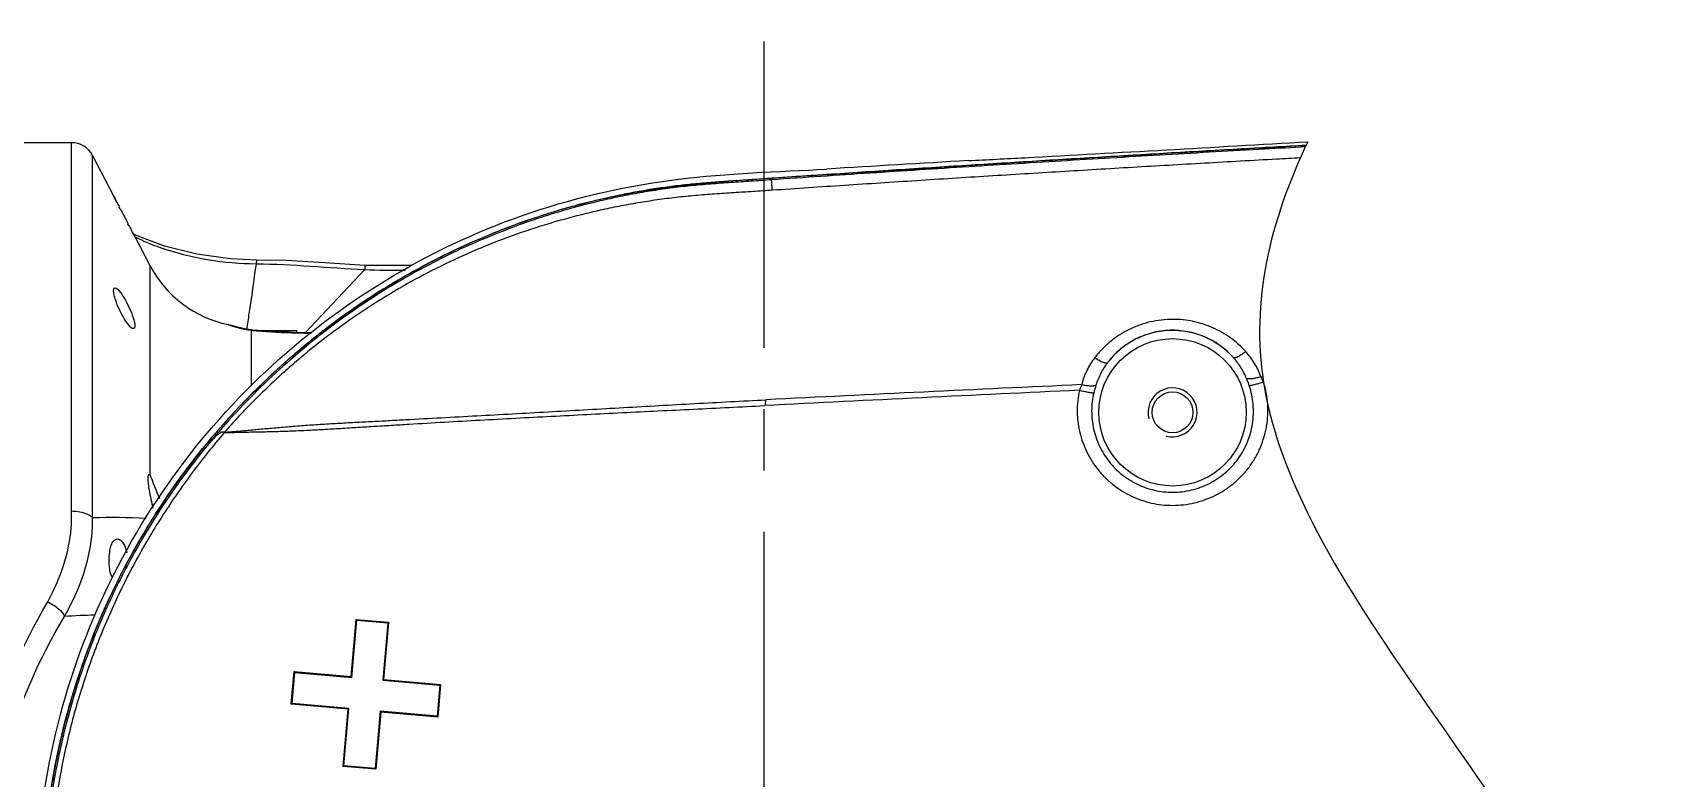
# Model space of a CAD drawing. Header units: millimetres. Extents: x 5828 to 6704, y 123 to 421.
# Drawn here: x 6364.93 to 6374.97, y 366.74 to 371.3 of the extents above; entities that cross this region are included whole.
import ezdxf

# ---------------------------------------------------------------- set-up
doc = ezdxf.new("R2010")
doc.units = ezdxf.units.MM
doc.linetypes.add('CENTER', pattern=[0.6, 0.375, -0.075, 0.075, -0.075])
doc.layers.add('中心线', color=7, linetype='Continuous')
doc.layers.add('外形图', color=7, linetype='Continuous')

msp = doc.modelspace()

# ---------------------------------------------------------------- linework, layer by layer
at = {"layer": '中心线', "linetype": 'CENTER', "ltscale": 5}
msp.add_line((6369.4033, 360.3738), (6369.4033, 371.3019), dxfattribs=at)
at = {"layer": '外形图', "linetype": 'ByBlock'}
for p, q in [((6365.1656, 370.6296), (6364.8172, 370.6296)), ((6365.1656, 368.376), (6365.1656, 370.6296)), ((6365.2939, 368.3359), (6365.2939, 370.5518)), ((6365.2939, 370.5518), (6365.4229, 370.3046)), ((6365.4229, 370.3045), (6365.4251, 370.3001)), ((6365.4303, 370.2899), (6365.425, 370.3003)), ((6365.4251, 370.3001), (6365.4302, 370.2902)), ((6365.4302, 370.2902), (6365.437, 370.2768)), ((6365.4369, 370.2769), (6365.4303, 370.2899)), ((6365.444, 370.2631), (6365.4369, 370.2769)), ((6365.4636, 370.2248), (6365.458, 370.2358)), ((6365.5165, 370.1237), (6365.5109, 370.1341)), ((6365.5384, 370.0824), (6365.5313, 370.0957)), ((6365.5457, 370.0688), (6365.5384, 370.0824)), ((6365.5384, 370.0823), (6365.5455, 370.0691)), ((6365.5669, 370.06), (6365.544, 370.0719)), ((6365.5455, 370.0691), (6365.551, 370.0587)), ((6365.5509, 370.059), (6365.5457, 370.0688)), ((6365.5526, 370.0558), (6365.5509, 370.059)), ((6365.551, 370.0587), (6365.5525, 370.056)), ((6365.5525, 370.056), (6365.5533, 370.0546)), ((6365.5533, 370.0546), (6365.5526, 370.0558)), ((6365.5533, 370.0546), (6365.6451, 369.8786)), ((6365.6451, 369.8786), (6365.6451, 368.6018)), ((6366.5947, 369.4661), (6366.9597, 369.8539)), ((6366.9605, 369.8782), (6366.9597, 369.8539)), ((6367.2478, 369.8776), (6366.9605, 369.8782)), ((6366.1245, 369.5168), (6366.138, 369.513)), ((6366.1291, 369.5151), (6366.1245, 369.5168)), ((6366.1475, 369.5098), (6366.138, 369.513)), ((6366.138, 369.513), (6366.1388, 369.5127)), ((6366.1388, 369.5127), (6366.1533, 369.506)), ((6366.1806, 369.4998), (6366.1465, 369.5101)), ((6366.235, 369.4877), (6366.1806, 369.4998)), ((6366.2757, 369.4822), (6366.235, 369.4877)), ((6366.2657, 369.4821), (6366.2755, 369.4822)), ((6366.2657, 369.4821), (6366.2657, 369.141)), ((6366.3489, 369.4758), (6366.2755, 369.4822)), ((6366.2755, 369.4822), (6366.2757, 369.4822)), ((6366.2983, 369.479), (6366.2932, 369.4794)), ((6366.3059, 369.4796), (6366.5433, 369.4796)), ((6366.5433, 369.4671), (6366.5433, 369.4796)), ((6366.6335, 369.4667), (6366.5911, 369.466)), ((6366.8762, 367.3629), (6366.9068, 367.7129)), ((6366.8802, 367.3581), (6366.9108, 367.7081)), ((6366.9068, 367.7129), (6366.9108, 367.7081)), ((6366.9068, 367.7129), (6367.1061, 367.6954)), ((6366.9108, 367.7081), (6367.1013, 367.6915)), ((6367.1013, 367.6915), (6367.0707, 367.3415)), ((6367.1061, 367.6954), (6367.0754, 367.3454)), ((6367.1061, 367.6954), (6367.1013, 367.6915)), ((6366.51, 367.1934), (6366.5275, 367.3934)), ((6366.5148, 367.1974), (6366.5315, 367.3886)), ((6366.5275, 367.3934), (6366.5315, 367.3886)), ((6366.5275, 367.3934), (6366.8762, 367.3629)), ((6366.5315, 367.3886), (6366.8802, 367.3581)), ((6366.8762, 367.3629), (6366.8802, 367.3581)), ((6367.0754, 367.3454), (6367.0707, 367.3415)), ((6367.0707, 367.3415), (6367.4194, 367.311)), ((6367.0754, 367.3454), (6367.4241, 367.3149)), ((6367.4194, 367.311), (6367.4026, 367.1197)), ((6367.4241, 367.3149), (6367.4066, 367.1149)), ((6367.4241, 367.3149), (6367.4194, 367.311)), ((6366.51, 367.1934), (6366.5148, 367.1974)), ((6366.8587, 367.1629), (6366.51, 367.1934)), ((6366.8634, 367.1669), (6366.5148, 367.1974)), ((6366.8281, 366.8129), (6366.8587, 367.1629)), ((6366.8328, 366.8169), (6366.8634, 367.1669)), ((6366.8587, 367.1629), (6366.8634, 367.1669)), ((6367.0539, 367.1502), (6367.0233, 366.8002)), ((6367.0579, 367.1454), (6367.0273, 366.7954)), ((6367.0579, 367.1454), (6367.0539, 367.1502)), ((6367.4026, 367.1197), (6367.0539, 367.1502)), ((6367.4066, 367.1149), (6367.0579, 367.1454)), ((6367.4066, 367.1149), (6367.4026, 367.1197)), ((6366.8281, 366.8129), (6366.8328, 366.8169)), ((6367.0273, 366.7954), (6366.8281, 366.8129)), ((6367.0233, 366.8002), (6366.8328, 366.8169)), ((6367.0273, 366.7954), (6367.0233, 366.8002))]:
    msp.add_line(p, q, dxfattribs=at)
for points in [[(6366.2965, 369.9117), (6366.1381, 369.9186), (6365.9322, 369.9466), (6365.7352, 369.9963), (6365.5669, 370.06)], [(6366.9605, 369.8782), (6366.7156, 369.8945), (6366.4797, 369.9078), (6366.2965, 369.9117)], [(6366.2659, 369.4836), (6366.2334, 369.488), (6366.208, 369.4937)], [(6366.5911, 369.466), (6366.4649, 369.4689), (6366.3489, 369.4758)], [(6366.6336, 369.4667), (6366.5884, 369.466), (6366.543, 369.4671)]]:
    msp.add_lwpolyline(points, dxfattribs=at)
for radius in [0.4509, 0.125]:
    msp.add_circle((6371.9033, 368.9796), radius, dxfattribs=at)
for centre, radius, start, end in [((6365.1656, 370.4849), 0.1447, 27.55281, 90), ((6366.505, 453.5049), 83.0886, 272.862531, 273.100567), ((6346.6897, 817.8052), 447.9274, 273.111022, 273.332942), ((6376.2145, 375.7717), 12.0974, 207.08743, 207.23262), ((6375.8899, 375.6045), 11.7323, 207.29258, 207.54165), ((6375.622, 375.4649), 11.4302, 207.54202, 207.79914), ((6375.3794, 375.337), 11.156, 207.86014, 208.02281), ((6366.2657, 370.2024), 0.7, 207.55281, 258.3631), ((6366.3504, 370.1182), 0.6424, 249.84915, 251.51534), ((6366.3421, 370.0929), 0.6158, 251.50279, 255.09808), ((6366.3326, 370.0543), 0.576, 255.02146, 263.3345), ((6366.607, 372.8341), 3.3693, 264.18561, 264.33739), ((6366.6091, 372.8544), 3.3897, 264.33747, 264.65355), ((6366.6041, 372.7913), 3.3264, 264.72517, 268.94514), ((6366.3002, 369.1533), 0.3262, 88.42894, 89.99847), ((6366.6033, 372.7713), 3.3064, 268.95233, 270.49955), ((6371.9033, 368.9796), 0.5009, 41.95587, 142.5189), ((6389.0207, -19.6638), 389.2143, 92.602592, 92.887369), ((6371.9033, 368.9796), 0.15, 255, 195), ((6389.1198, -15.9841), 385.5092, 92.644432, 92.930981), ((6373.0038, 368.2948), 3.6688, 168.0188, 168.58843), ((6365.3862, 363.7125), 4.0267, 91.08708, 93.76047)]:
    msp.add_arc(centre, radius, start, end, dxfattribs=at)
for points, knots in [([(6373.6771, 361.295), (6373.1533, 361.3221), (6372.1058, 361.3796), (6370.7968, 361.4565), (6369.7503, 361.5299), (6368.9645, 361.5686), (6368.1857, 361.7052), (6367.2052, 362.0858), (6366.1269, 362.8751), (6365.25, 364.2147), (6364.8947, 365.7768), (6365.1085, 367.3645), (6365.8629, 368.7788), (6367.0631, 369.8364), (6368.3132, 370.3233), (6369.3596, 370.4099), (6370.1447, 370.4556), (6370.9299, 370.5095), (6371.7885, 370.5606), (6372.3855, 370.5946), (6372.7207, 370.613)], [0.28146252, 0.28146252, 0.28146252, 0.28146252, 0.31273614, 0.34400979, 0.35964567, 0.37528804, 0.39090882, 0.40654015, 0.43767886, 0.46883558, 0.50000932, 0.531187, 0.56236151, 0.59353222, 0.62470786, 0.64034231, 0.65599699, 0.67162568, 0.68726241, 0.70727908, 0.70727908, 0.70727908, 0.70727908]), ([(6372.7207, 370.6131), (6372.5896, 370.6059), (6372.3158, 370.5906), (6371.8993, 370.5667), (6371.4713, 370.5413), (6371.1146, 370.5196), (6370.8293, 370.5019), (6370.6154, 370.4884), (6370.4014, 370.4747), (6370.1875, 370.4609), (6369.9736, 370.4468), (6369.7953, 370.4349), (6369.6527, 370.4254), (6369.5458, 370.4181), (6369.4567, 370.412), (6369.3854, 370.4071), (6369.3319, 370.4034), (6369.2784, 370.3998), (6369.2249, 370.3962), (6369.1715, 370.3926), (6369.1002, 370.3875), (6369.0111, 370.3804), (6368.9222, 370.3717), (6368.8513, 370.3633), (6368.7804, 370.354), (6368.6921, 370.3406), (6368.5865, 370.322), (6368.4464, 370.2939), (6368.2725, 370.2524), (6368.0666, 370.1925), (6367.8638, 370.1227), (6367.6647, 370.0432), (6367.4696, 369.9541), (6367.2791, 369.8556), (6367.0936, 369.748), (6366.9135, 369.6315), (6366.7393, 369.5064), (6366.5714, 369.3731), (6366.4101, 369.2317), (6366.2558, 369.0827), (6366.109, 368.9264), (6365.97, 368.7631), (6365.839, 368.5933), (6365.7164, 368.4173), (6365.6025, 368.2356), (6365.4975, 368.0486), (6365.4017, 367.8567), (6365.3154, 367.6604), (6365.2388, 367.4601), (6365.172, 367.2563), (6365.1151, 367.0495), (6365.0527, 366.7705), (6365.0105, 366.4873), (6364.989, 366.2023), (6364.9814, 365.9165), (6364.9983, 365.5591), (6365.0497, 365.205), (6365.1111, 364.9257), (6365.1672, 364.7187), (6365.2332, 364.5147), (6365.3091, 364.3141), (6365.3947, 364.1175), (6365.4898, 363.9252), (6365.594, 363.7378), (6365.7073, 363.5557), (6365.8292, 363.3793), (6365.9595, 363.209), (6366.098, 363.0452), (6366.2442, 362.8883), (6366.3979, 362.7387), (6366.5586, 362.5967), (6366.726, 362.4627), (6366.8998, 362.337), (6367.0794, 362.2199), (6367.2645, 362.1116), (6367.4547, 362.0123), (6367.6494, 361.9225), (6367.8482, 361.8422), (6368.0508, 361.7716), (6368.2565, 361.711), (6368.4649, 361.6604), (6368.6755, 361.62), (6368.8524, 361.5946), (6368.9946, 361.5801), (6369.0836, 361.5729), (6369.1549, 361.5677), (6369.2083, 361.564), (6369.2618, 361.5605), (6369.3331, 361.5557), (6369.4222, 361.5495), (6369.5292, 361.5421), (6369.6361, 361.5348), (6369.7787, 361.5253), (6369.957, 361.5134), (6370.1709, 361.4993), (6370.3848, 361.4854), (6370.5988, 361.4718), (6370.8127, 361.4582), (6371.098, 361.4405), (6371.4547, 361.4188), (6371.8827, 361.3934), (6372.3107, 361.3688), (6372.7388, 361.3449), (6373.167, 361.3216), (6373.4797, 361.3052), (6373.6498, 361.2964), (6373.6771, 361.295)], [0.31313948, 0.31313948, 0.31313948, 0.31313948, 0.32031776, 0.32813038, 0.33594301, 0.34375564, 0.34766195, 0.35156827, 0.35547458, 0.3593809, 0.36328721, 0.36719352, 0.36914668, 0.37109984, 0.373053, 0.37402957, 0.37500615, 0.37598273, 0.37695931, 0.37793589, 0.37891247, 0.38086562, 0.38281876, 0.38379535, 0.38477194, 0.38672507, 0.38867821, 0.39063135, 0.39453735, 0.39844338, 0.40234947, 0.40625559, 0.41016175, 0.41406793, 0.41797412, 0.4218803, 0.42578647, 0.42969264, 0.43359882, 0.437505, 0.44141117, 0.44531735, 0.44922352, 0.4531297, 0.45703588, 0.46094205, 0.46484823, 0.4687544, 0.47266057, 0.47656675, 0.48047293, 0.48437911, 0.49218919, 0.49609537, 0.50000154, 0.50781156, 0.51562164, 0.51952782, 0.523434, 0.52734018, 0.53124635, 0.53515252, 0.5390587, 0.54296487, 0.54687105, 0.55077723, 0.5546834, 0.55858958, 0.56249575, 0.56640193, 0.5703081, 0.57421428, 0.57812046, 0.58202664, 0.58593281, 0.58983897, 0.59374512, 0.59765123, 0.60155729, 0.6054633, 0.60936929, 0.61327529, 0.61718125, 0.61913439, 0.62108754, 0.62206412, 0.6230407, 0.62401727, 0.62499385, 0.62694701, 0.62890017, 0.63085332, 0.63280648, 0.6367128, 0.64061911, 0.64452542, 0.64843174, 0.65233805, 0.65624437, 0.66405699, 0.67186962, 0.67968225, 0.68749488, 0.69530751, 0.70312013, 0.70461453, 0.70461453, 0.70461453, 0.70461453]), ([(6372.7163, 370.6039), (6372.6336, 370.5993), (6372.3495, 370.5835), (6371.8641, 370.5557), (6371.2603, 370.5196), (6370.6565, 370.4823), (6370.0529, 370.4434), (6369.6505, 370.4163), (6369.4494, 370.4024)], [0.83089259, 0.83089259, 0.83089259, 0.83089259, 0.84374357, 0.87499481, 0.90624609, 0.93749744, 0.96874876, 1, 1, 1, 1]), ([(6372.6855, 370.5366), (6372.6371, 370.534), (6372.4417, 370.5232), (6372.0993, 370.5038), (6371.6584, 370.4782), (6371.2175, 370.4518), (6370.7766, 370.4247), (6370.4093, 370.4014), (6370.1155, 370.3824), (6369.8951, 370.3679), (6369.6747, 370.3533), (6369.5278, 370.3434), (6369.4544, 370.3384)], [0.54191998, 0.54191998, 0.54191998, 0.54191998, 0.56249983, 0.62499986, 0.68749989, 0.74999991, 0.81249993, 0.87499995, 0.90624996, 0.93749998, 0.96874999, 1, 1, 1, 1]), ([(6372.7313, 370.6354), (6372.4961, 370.1463), (6372.083, 368.3483), (6375.6795, 365.282), (6374.3042, 362.5991), (6373.3513, 361.2871)], [12.5619956, 12.5619956, 12.5619956, 12.5619956, 19.3399802, 37.4317313, 54.5584308, 54.5584308, 54.5584308, 54.5584308]), ([(6364.9464, 365.9796), (6364.9464, 366.5921), (6365.2064, 367.8321), (6366.3083, 369.3642), (6367.6698, 370.1685), (6368.8724, 370.4334), (6369.485, 370.4524), (6369.7883, 370.4682)], [0, 0, 0, 0, 0.2501627, 0.5002704, 0.7502858, 0.875949, 1, 1, 1, 1]), ([(6369.4494, 370.4024), (6369.4287, 370.401), (6369.3873, 370.3982), (6369.3252, 370.3939), (6369.263, 370.3897), (6369.2009, 370.3855), (6369.1388, 370.3812), (6369.0768, 370.3766), (6369.0147, 370.3715), (6368.9527, 370.3656), (6368.8908, 370.359), (6368.829, 370.3513), (6368.7674, 370.3428), (6368.6853, 370.3302), (6368.5831, 370.3122), (6368.4611, 370.2873), (6368.3399, 370.259), (6368.2195, 370.2273), (6368.1, 370.1921), (6367.9422, 370.1408), (6367.7476, 370.0683), (6367.5195, 369.9682), (6367.2973, 369.8555), (6367.0819, 369.7304), (6366.8739, 369.5934), (6366.6739, 369.4448), (6366.4827, 369.2852), (6366.3007, 369.115), (6366.1287, 368.9349), (6366.0209, 368.8085), (6365.9689, 368.7438)], [0, 0, 0, 0, 0.0156256, 0.0312513, 0.046877, 0.0625027, 0.0781284, 0.0937542, 0.1093806, 0.1250069, 0.1406328, 0.1562591, 0.1718856, 0.1875119, 0.2187635, 0.2500151, 0.2812669, 0.3125187, 0.3437705, 0.3750223, 0.4375197, 0.5000172, 0.5625149, 0.625013, 0.687511, 0.7500089, 0.8125066, 0.8750045, 0.9375025, 1, 1, 1, 1]), ([(6369.4544, 370.3384), (6369.4151, 370.3356), (6369.3366, 370.3305), (6369.2187, 370.3233), (6369.1009, 370.3157), (6369.0028, 370.308), (6368.9244, 370.3007), (6368.8657, 370.2944), (6368.8071, 370.2873), (6368.7486, 370.2794), (6368.6902, 370.2707), (6368.6319, 370.2612), (6368.5738, 370.2509), (6368.4964, 370.2363), (6368.4001, 370.2163), (6368.2852, 370.1892), (6368.171, 370.1591), (6368.0199, 370.1147), (6367.8334, 370.0517), (6367.6141, 369.9638), (6367.4001, 369.8639), (6367.1919, 369.7523), (6366.9901, 369.6293), (6366.7955, 369.4954), (6366.6398, 369.3749), (6366.5194, 369.2735), (6366.4311, 369.195), (6366.3451, 369.1141), (6366.2613, 369.0309), (6366.1798, 368.9454), (6366.1271, 368.887), (6366.1011, 368.8574)], [0, 0, 0, 0, 0.0312513, 0.0625029, 0.0937542, 0.1250061, 0.1406322, 0.156258, 0.171884, 0.1875099, 0.2031355, 0.2187608, 0.2343862, 0.2500116, 0.2812616, 0.3125118, 0.343762, 0.3750122, 0.4375068, 0.5000014, 0.5624969, 0.6249935, 0.6874909, 0.7499887, 0.8124865, 0.8437384, 0.8749905, 0.9062428, 0.9374951, 0.9687478, 1, 1, 1, 1]), ([(6369.4541, 370.3384), (6369.4538, 370.3428), (6369.4531, 370.3513), (6369.4522, 370.3633), (6369.4515, 370.374), (6369.4508, 370.3831), (6369.4503, 370.3906), (6369.4499, 370.3957), (6369.4497, 370.3989), (6369.4496, 370.4005), (6369.4496, 370.4016), (6369.4495, 370.4022), (6369.4495, 370.4025)], [0, 0, 0, 0, 0.2072491, 0.3962712, 0.5639531, 0.7075214, 0.8246062, 0.9132734, 0.9464744, 0.9720598, 0.9899261, 1, 1, 1, 1]), ([(6365.5501, 370.0548), (6365.6014, 370.0295), (6365.8386, 369.9319), (6366.098, 369.89), (6366.297, 369.8888)], [0, 0, 0, 0, 0.2229504, 1, 1, 1, 1]), ([(6366.2387, 369.4876), (6366.2437, 369.5196), (6366.264, 369.6532), (6366.2825, 369.7871), (6366.297, 369.8888)], [0, 0, 0, 0, 0.239906, 1, 1, 1, 1]), ([(6366.2965, 369.9117), (6366.2985, 369.9117), (6366.2945, 369.8992), (6366.297, 369.8944), (6366.297, 369.8888)], [0, 0, 0, 0, 0.2558004, 1, 1, 1, 1]), ([(6365.4871, 369.5544), (6365.4758, 369.5732), (6365.4556, 369.6128), (6365.4355, 369.6619), (6365.4258, 369.7009), (6365.4214, 369.7208), (6365.4247, 369.7419), (6365.4314, 369.7419)], [0, 0, 0, 0, 0.3264856, 0.6549065, 0.7943313, 0.9013784, 1, 1, 1, 1]), ([(6365.4314, 369.7419), (6365.4413, 369.7419), (6365.4625, 369.7161), (6365.4777, 369.6951), (6365.4871, 369.6794)], [0, 0, 0, 0, 0.3514308, 1, 1, 1, 1]), ([(6365.4871, 369.6794), (6365.4985, 369.6604), (6365.519, 369.6209), (6365.5399, 369.5719), (6365.5501, 369.533), (6365.555, 369.5128), (6365.5511, 369.4919), (6365.5443, 369.4919)], [0, 0, 0, 0, 0.3259956, 0.6540206, 0.7934921, 0.9005485, 1, 1, 1, 1]), ([(6365.5443, 369.4919), (6365.5341, 369.4919), (6365.5121, 369.5171), (6365.4966, 369.5386), (6365.4871, 369.5544)], [0, 0, 0, 0, 0.3559251, 1, 1, 1, 1]), ([(6371.9047, 369.5486), (6371.8816, 369.5486), (6371.8352, 369.5459), (6371.7781, 369.536), (6371.7334, 369.5241), (6371.6895, 369.5098), (6371.6365, 369.4873), (6371.5767, 369.4534), (6371.5213, 369.4131), (6371.4712, 369.3669), (6371.4415, 369.3327), (6371.4277, 369.3148)], [0, 0, 0, 0, 0.1263909, 0.2526581, 0.3157105, 0.3786628, 0.5041441, 0.629045, 0.7533117, 0.876946, 1, 1, 1, 1]), ([(6372.3513, 369.3514), (6372.3374, 369.3667), (6372.3081, 369.3959), (6372.2596, 369.4351), (6372.2071, 369.4691), (6372.1511, 369.4976), (6372.0922, 369.5202), (6372.031, 369.5366), (6371.9683, 369.5465), (6371.9259, 369.5487), (6371.9047, 369.5486)], [0, 0, 0, 0, 0.1232461, 0.2469822, 0.3712623, 0.496103, 0.6214807, 0.7473314, 0.8735507, 1, 1, 1, 1]), ([(6371.9033, 369.4817), (6371.8838, 369.4817), (6371.8449, 369.4794), (6371.7874, 369.4692), (6371.7317, 369.4525), (6371.6786, 369.4295), (6371.6288, 369.4007), (6371.583, 369.3667), (6371.5416, 369.3279), (6371.5172, 369.2992), (6371.5058, 369.2843)], [0, 0, 0, 0, 0.1270433, 0.2538962, 0.3802774, 0.5059611, 0.6307993, 0.754728, 0.8777656, 1, 1, 1, 1]), ([(6372.2758, 369.3144), (6372.2644, 369.3272), (6372.2401, 369.3518), (6372.2, 369.3848), (6372.1565, 369.4136), (6372.1099, 369.4378), (6372.0607, 369.4571), (6372.0094, 369.4712), (6371.9567, 369.4797), (6371.9211, 369.4817), (6371.9033, 369.4817)], [0, 0, 0, 0, 0.1224995, 0.2456805, 0.3696276, 0.4943756, 0.6199021, 0.746123, 0.8728902, 1, 1, 1, 1]), ([(6372.3513, 369.3514), (6372.347, 369.3479), (6372.3387, 369.3414), (6372.3262, 369.3325), (6372.3144, 369.3251), (6372.3051, 369.3199), (6372.2983, 369.3168), (6372.2937, 369.315), (6372.2896, 369.3136), (6372.2859, 369.3127), (6372.2826, 369.3124), (6372.2798, 369.3125), (6372.2775, 369.3131), (6372.2763, 369.3139), (6372.2758, 369.3144)], [0, 0, 0, 0, 0.1882464, 0.3654423, 0.5268939, 0.6684983, 0.7308179, 0.7870495, 0.8369938, 0.8805866, 0.9179612, 0.9495606, 0.9763357, 1, 1, 1, 1]), ([(6372.4431, 369.1973), (6372.4382, 369.2115), (6372.4269, 369.2394), (6372.4057, 369.2792), (6372.3805, 369.3168), (6372.3614, 369.3402), (6372.3513, 369.3514)], [0, 0, 0, 0, 0.249265, 0.4989001, 0.7490943, 1, 1, 1, 1]), ([(6371.4277, 369.3148), (6371.4182, 369.3025), (6371.4005, 369.277), (6371.3779, 369.2364), (6371.3598, 369.1937), (6371.3508, 369.1641), (6371.3472, 369.1491)], [0, 0, 0, 0, 0.2510014, 0.5012099, 0.7508038, 1, 1, 1, 1]), ([(6371.4277, 369.3148), (6371.4322, 369.3117), (6371.441, 369.3059), (6371.4541, 369.2981), (6371.4664, 369.2916), (6371.4761, 369.2873), (6371.4832, 369.2847), (6371.4878, 369.2833), (6371.4921, 369.2823), (6371.4958, 369.2818), (6371.4991, 369.2817), (6371.5019, 369.282), (6371.5042, 369.2829), (6371.5054, 369.2838), (6371.5058, 369.2843)], [0, 0, 0, 0, 0.187994, 0.364917, 0.5261177, 0.6675369, 0.7298035, 0.7860166, 0.8359842, 0.8796502, 0.917157, 0.9489569, 0.9760051, 1, 1, 1, 1]), ([(6371.5058, 369.2843), (6371.49, 369.2636), (6371.4619, 369.2194), (6371.442, 369.1708), (6371.4343, 369.1459)], [0, 0, 0, 0, 0.5002072, 1, 1, 1, 1]), ([(6372.3564, 369.186), (6372.3468, 369.2095), (6372.3235, 369.2548), (6372.2927, 369.2955), (6372.2758, 369.3144)], [0, 0, 0, 0, 0.4998124, 1, 1, 1, 1]), ([(6371.3472, 369.1491), (6371.3448, 369.1434), (6371.3401, 369.1319), (6371.3356, 369.1203), (6371.3333, 369.1145)], [0, 0, 0, 0, 0.495889, 1, 1, 1, 1]), ([(6371.3472, 369.1491), (6371.3561, 369.1472), (6371.3693, 369.1448), (6371.3865, 369.1428), (6371.3984, 369.1421), (6371.4093, 369.142), (6371.419, 369.1425), (6371.4272, 369.1437), (6371.4322, 369.1451), (6371.4343, 369.1459)], [0, 0, 0, 0, 0.3100397, 0.4557862, 0.5918731, 0.7160101, 0.8262607, 0.9211712, 1, 1, 1, 1]), ([(6371.4343, 369.1459), (6371.4319, 369.1381), (6371.4274, 369.1223), (6371.4233, 369.1063), (6371.4214, 369.0983)], [0, 0, 0, 0, 0.4992543, 1, 1, 1, 1]), ([(6371.9033, 368.4105), (6371.926, 368.4105), (6371.9715, 368.4131), (6372.0389, 368.425), (6372.1043, 368.4446), (6372.1566, 368.4671), (6372.1967, 368.4888), (6372.2257, 368.5067), (6372.2536, 368.5263), (6372.2893, 368.5545), (6372.3306, 368.5937), (6372.3744, 368.6461), (6372.4118, 368.7033), (6372.4421, 368.7645), (6372.4612, 368.8181), (6372.4727, 368.8621), (6372.4815, 368.9066), (6372.4875, 368.9632), (6372.4869, 369.0201), (6372.4823, 369.0653), (6372.4751, 369.1102), (6372.4667, 369.1433), (6372.4598, 369.1649)], [0, 0, 0, 0, 0.0625397, 0.1250777, 0.1876128, 0.2501431, 0.2814194, 0.312694, 0.3439668, 0.3752376, 0.4377462, 0.5002454, 0.5627347, 0.6252144, 0.6876845, 0.7189299, 0.7501735, 0.8126282, 0.8750779, 0.9063154, 0.9375525, 1, 1, 1, 1]), ([(6371.9033, 368.4907), (6371.9228, 368.4907), (6371.9618, 368.493), (6372.0194, 368.5033), (6372.0755, 368.5204), (6372.1291, 368.5439), (6372.1796, 368.5735), (6372.2263, 368.6089), (6372.2685, 368.6496), (6372.3055, 368.6949), (6372.337, 368.7443), (6372.3624, 368.7971), (6372.3814, 368.8525), (6372.3937, 368.9098), (6372.3992, 368.9681), (6372.398, 369.0169), (6372.3936, 369.0556), (6372.3868, 369.094), (6372.3793, 369.1223), (6372.3731, 369.1408)], [0, 0, 0, 0, 0.0625055, 0.1250106, 0.1875153, 0.2500194, 0.3125225, 0.3750245, 0.4375253, 0.5000246, 0.5625225, 0.6250188, 0.6875135, 0.750007, 0.8124992, 0.8749906, 0.9062499, 0.937509, 1, 1, 1, 1]), ([(6372.4431, 369.1973), (6372.4343, 369.1945), (6372.4213, 369.1909), (6372.4041, 369.1873), (6372.3923, 369.1854), (6372.3814, 369.1843), (6372.3718, 369.184), (6372.3636, 369.1844), (6372.3586, 369.1853), (6372.3564, 369.186)], [0, 0, 0, 0, 0.3125989, 0.4591568, 0.5956245, 0.7196419, 0.829226, 0.9229103, 1, 1, 1, 1]), ([(6372.3731, 369.1408), (6372.3706, 369.1484), (6372.3653, 369.1636), (6372.3595, 369.1786), (6372.3564, 369.186)], [0, 0, 0, 0, 0.5007122, 1, 1, 1, 1]), ([(6372.4598, 369.1649), (6372.4509, 369.1621), (6372.4337, 369.1568), (6372.4129, 369.1507), (6372.3978, 369.1466), (6372.3883, 369.1442), (6372.3802, 369.1422), (6372.3753, 369.1412), (6372.3731, 369.1408)], [0, 0, 0, 0, 0.3120103, 0.5973168, 0.722635, 0.8329368, 0.9260058, 1, 1, 1, 1]), ([(6372.4598, 369.1649), (6372.457, 369.1704), (6372.4516, 369.1812), (6372.4459, 369.192), (6372.4431, 369.1973)], [0, 0, 0, 0, 0.5038911, 1, 1, 1, 1]), ([(6366.1011, 368.8574), (6366.1036, 368.8576), (6366.1087, 368.858), (6366.1163, 368.8587), (6366.124, 368.8594), (6366.1346, 368.8603), (6366.1481, 368.8615), (6366.1705, 368.8635), (6366.1997, 368.8661), (6366.2363, 368.8695), (6366.2751, 368.8731), (6366.3159, 368.8769), (6366.3588, 368.8808), (6366.4196, 368.8863), (6366.4993, 368.8931), (6366.5985, 368.9006), (6366.7012, 368.9075), (6366.7886, 368.9126), (6366.8594, 368.9165), (6366.9311, 368.9204), (6367.0211, 368.9251), (6367.1294, 368.9308), (6367.2742, 368.9385), (6367.4556, 368.9483), (6367.6732, 368.9603), (6367.891, 368.9724), (6368.1087, 368.9846), (6368.3263, 368.9969), (6368.6166, 369.0132), (6368.9794, 369.0334), (6369.2697, 369.049), (6369.4149, 369.0564)], [0, 0, 0, 0, 0.0022707, 0.0045829, 0.0069236, 0.0092989, 0.0141558, 0.0191553, 0.0296021, 0.0406736, 0.0523951, 0.064766, 0.0777619, 0.0913303, 0.1199259, 0.1500216, 0.1811637, 0.2130032, 0.2291011, 0.2452833, 0.277825, 0.310514, 0.3432826, 0.408922, 0.474602, 0.540283, 0.6059568, 0.6716255, 0.7372935, 0.868639, 1, 1, 1, 1]), ([(6371.3333, 369.1145), (6371.3286, 369.0934), (6371.3217, 369.0506), (6371.3191, 368.9965), (6371.3207, 368.9533), (6371.3237, 368.921), (6371.3285, 368.8889), (6371.3373, 368.8465), (6371.3528, 368.7946), (6371.3782, 368.7348), (6371.4102, 368.6782), (6371.4483, 368.6255), (6371.4921, 368.5774), (6371.5409, 368.5344), (6371.5942, 368.4971), (6371.6514, 368.466), (6371.7116, 368.4414), (6371.7742, 368.4236), (6371.8383, 368.4129), (6371.8817, 368.4105), (6371.9033, 368.4105)], [0, 0, 0, 0, 0.0624485, 0.1248988, 0.1561375, 0.1873775, 0.218619, 0.2498622, 0.3123297, 0.3748059, 0.4372912, 0.4997859, 0.5622899, 0.6248024, 0.6873227, 0.7498498, 0.8123824, 0.8749193, 0.9374588, 1, 1, 1, 1]), ([(6371.3333, 369.1145), (6371.3423, 369.1125), (6371.3597, 369.1088), (6371.3807, 369.1047), (6371.3961, 369.102), (6371.4058, 369.1004), (6371.4141, 369.0992), (6371.4192, 369.0985), (6371.4215, 369.0983)], [0, 0, 0, 0, 0.309292, 0.5932569, 0.7186567, 0.8296361, 0.9240244, 1, 1, 1, 1]), ([(6371.4214, 369.0983), (6371.4172, 369.0802), (6371.4107, 369.0436), (6371.4072, 368.9879), (6371.41, 368.9322), (6371.4191, 368.8772), (6371.4343, 368.8235), (6371.4555, 368.7719), (6371.4824, 368.7229), (6371.5145, 368.6774), (6371.5516, 368.6357), (6371.5932, 368.5984), (6371.6386, 368.5661), (6371.6874, 368.539), (6371.739, 368.5176), (6371.7926, 368.5022), (6371.8476, 368.4928), (6371.8847, 368.4907), (6371.9033, 368.4907)], [0, 0, 0, 0, 0.0624923, 0.1249847, 0.1874779, 0.2499722, 0.3124676, 0.3749645, 0.4374628, 0.4999626, 0.5624638, 0.6249664, 0.6874701, 0.7499748, 0.8124804, 0.8749866, 0.937493, 1, 1, 1, 1]), ([(6366.1001, 368.8555), (6366.1025, 368.8556), (6366.1074, 368.8558), (6366.1147, 368.856), (6366.1222, 368.8562), (6366.1324, 368.8565), (6366.1455, 368.8569), (6366.1672, 368.8574), (6366.1955, 368.8581), (6366.2311, 368.8589), (6366.2689, 368.8597), (6366.309, 368.8604), (6366.3513, 368.8613), (6366.3957, 368.8624), (6366.442, 368.8637), (6366.4899, 368.8653), (6366.5392, 368.8672), (6366.607, 368.8702), (6366.6759, 368.8737), (6366.7456, 368.8777), (6366.8166, 368.882), (6366.906, 368.8875), (6367.0138, 368.8943), (6367.1221, 368.9009), (6367.2669, 368.9097), (6367.4482, 368.9202), (6367.6658, 368.9324), (6367.8835, 368.9442), (6368.1012, 368.9557), (6368.3189, 368.9669), (6368.6092, 368.9814), (6368.8995, 368.9957), (6369.1898, 369.0099), (6369.335, 369.0171), (6369.4075, 369.0207)], [0, 0, 0, 0, 0.0021952, 0.0044305, 0.0066926, 0.0089878, 0.0136807, 0.0185123, 0.0286181, 0.0393561, 0.0507702, 0.0628778, 0.0756704, 0.0891024, 0.1031089, 0.1176122, 0.1325324, 0.1477955, 0.1790939, 0.1950252, 0.2110898, 0.2435008, 0.276149, 0.3089285, 0.3417789, 0.4075713, 0.4734003, 0.5392303, 0.6050541, 0.6708736, 0.7366928, 0.8683402, 0.934169, 1, 1, 1, 1]), ([(6366.1001, 368.8555), (6366.0653, 368.8149), (6365.9973, 368.7325), (6365.8995, 368.6056), (6365.8061, 368.4752), (6365.688, 368.2972), (6365.5794, 368.1129), (6365.481, 367.9232), (6365.4124, 367.7783), (6365.3492, 367.6311), (6365.272, 367.4318), (6365.1895, 367.1775), (6365.1257, 366.9179), (6365.0862, 366.7079), (6365.0702, 366.6023), (6365.0632, 366.5493)], [0, 0, 0, 0, 0.0625034, 0.1250075, 0.1875113, 0.2500154, 0.3750034, 0.4375074, 0.5000112, 0.5625149, 0.6250186, 0.7500052, 0.8749922, 0.9374962, 1, 1, 1, 1]), ([(6366.1, 368.8555), (6366.0998, 368.856), (6366.0994, 368.8569), (6366.0982, 368.8579), (6366.0968, 368.8584), (6366.0953, 368.8587), (6366.0938, 368.8589), (6366.0923, 368.859), (6366.0907, 368.859), (6366.0884, 368.8588), (6366.0855, 368.8582), (6366.0819, 368.857), (6366.0782, 368.8554), (6366.0728, 368.8525), (6366.066, 368.8479), (6366.0576, 368.8412), (6366.049, 368.8334), (6366.0402, 368.8248), (6366.0313, 368.8156), (6366.0224, 368.8059), (6366.0134, 368.796), (6366.0014, 368.7824), (6365.9866, 368.765), (6365.9748, 368.7509), (6365.969, 368.7439)], [0, 0, 0, 0, 0.0085617, 0.0165224, 0.0246251, 0.0330734, 0.0415309, 0.0501024, 0.0589789, 0.0681941, 0.0875948, 0.1084914, 0.1310265, 0.1552312, 0.208584, 0.2682335, 0.3331258, 0.4017506, 0.4729391, 0.5459794, 0.6203435, 0.6956045, 0.8476111, 1, 1, 1, 1]), ([(6365.9689, 368.7438), (6365.8907, 368.6467), (6365.7796, 368.496), (6365.6447, 368.2863), (6365.5504, 368.1251), (6365.4631, 367.9601), (6365.3827, 367.7916), (6365.3096, 367.6198), (6365.222, 367.3867), (6365.1312, 367.0887), (6365.0658, 366.7842), (6365.029, 366.538), (6365.0026, 366.2906), (6364.9946, 366.1039), (6364.9946, 365.9796)], [0, 0, 0, 0, 0.125213, 0.187763, 0.2502673, 0.312745, 0.3752181, 0.437704, 0.5002062, 0.6251898, 0.7501554, 0.8126328, 0.8750971, 1, 1, 1, 1]), ([(6365.6451, 368.602), (6365.631, 368.6001), (6365.6324, 368.5497), (6365.6389, 368.5063), (6365.6507, 368.448), (6365.6593, 368.4116), (6365.6637, 368.3934)], [0, 0, 0, 0, 0.198891, 0.4675582, 0.7360259, 1, 1, 1, 1]), ([(6365.02, 367.8194), (6365.0438, 367.8635), (6365.1276, 368.037), (6365.1717, 368.2333), (6365.1656, 368.376)], [0, 0, 0, 0, 0.259654, 1, 1, 1, 1]), ([(6365.1221, 367.7305), (6365.1491, 367.7782), (6365.2451, 367.9658), (6365.2972, 368.1797), (6365.2939, 368.3359)], [0, 0, 0, 0, 0.259617, 1, 1, 1, 1]), ([(6365.1656, 368.376), (6365.1786, 368.376), (6365.2233, 368.3728), (6365.2709, 368.3586), (6365.2939, 368.3359)], [0, 0, 0, 0, 0.287162, 1, 1, 1, 1]), ([(6365.4146, 367.9713), (6365.4033, 367.9891), (6365.3946, 368.0391), (6365.3944, 368.0997), (6365.4031, 368.1499), (6365.4129, 368.183), (6365.432, 368.2046), (6365.4448, 368.2046)], [0, 0, 0, 0, 0.250474, 0.5765658, 0.7263547, 0.8479353, 1, 1, 1, 1]), ([(6365.4448, 368.2046), (6365.4473, 368.2046), (6365.4589, 368.2027), (6365.4685, 368.1946), (6365.4744, 368.1878)], [0, 0, 0, 0, 0.2149383, 1, 1, 1, 1]), ([(6365.4744, 368.1878), (6365.4778, 368.1839), (6365.4924, 368.1636), (6365.5004, 368.1392), (6365.5039, 368.1199)], [0, 0, 0, 0, 0.2078738, 1, 1, 1, 1]), ([(6364.5077, 365.9796), (6364.5078, 366.3063), (6364.5981, 366.9522), (6364.8596, 367.5475), (6365.02, 367.8194)], [0, 0, 0, 0, 0.5085829, 1, 1, 1, 1]), ([(6364.6322, 365.9796), (6364.6326, 366.2905), (6364.7198, 366.905), (6364.9674, 367.4728), (6365.1221, 367.7305)], [0, 0, 0, 0, 0.5084916, 1, 1, 1, 1]), ([(6365.02, 367.8194), (6365.0437, 367.8081), (6365.0819, 367.7836), (6365.1158, 367.749), (6365.1221, 367.7305)], [0, 0, 0, 0, 0.5747459, 1, 1, 1, 1])]:
    msp.add_open_spline(points, degree=3, knots=knots, dxfattribs=at)
for points in [[(6370.6544, 370.5199), (6370.3657, 370.5028), (6370.0769, 370.4867), (6369.7883, 370.4682)], [(6366.297, 369.8888), (6366.5182, 369.8867), (6366.7387, 369.8637), (6366.9597, 369.8539)], [(6366.9597, 369.8539), (6367.0426, 369.8501), (6367.1257, 369.8481), (6367.2087, 369.8503)], [(6366.3091, 369.4794), (6366.3227, 369.4791), (6366.3363, 369.4778), (6366.3498, 369.4759)], [(6366.5433, 369.4782), (6366.51, 369.4767), (6366.4767, 369.4739), (6366.4435, 369.4702)], [(6372.4431, 369.1973), (6372.447, 369.1975), (6372.451, 369.1977), (6372.455, 369.1978)], [(6365.6451, 368.602), (6365.6625, 368.5511), (6365.6832, 368.5013), (6365.704, 368.4517)], [(6365.2939, 368.3359), (6365.403, 368.3393), (6365.5123, 368.3384), (6365.6213, 368.332)]]:
    msp.add_open_spline(points, degree=3, dxfattribs=at)

doc.saveas('drawing.dxf')
